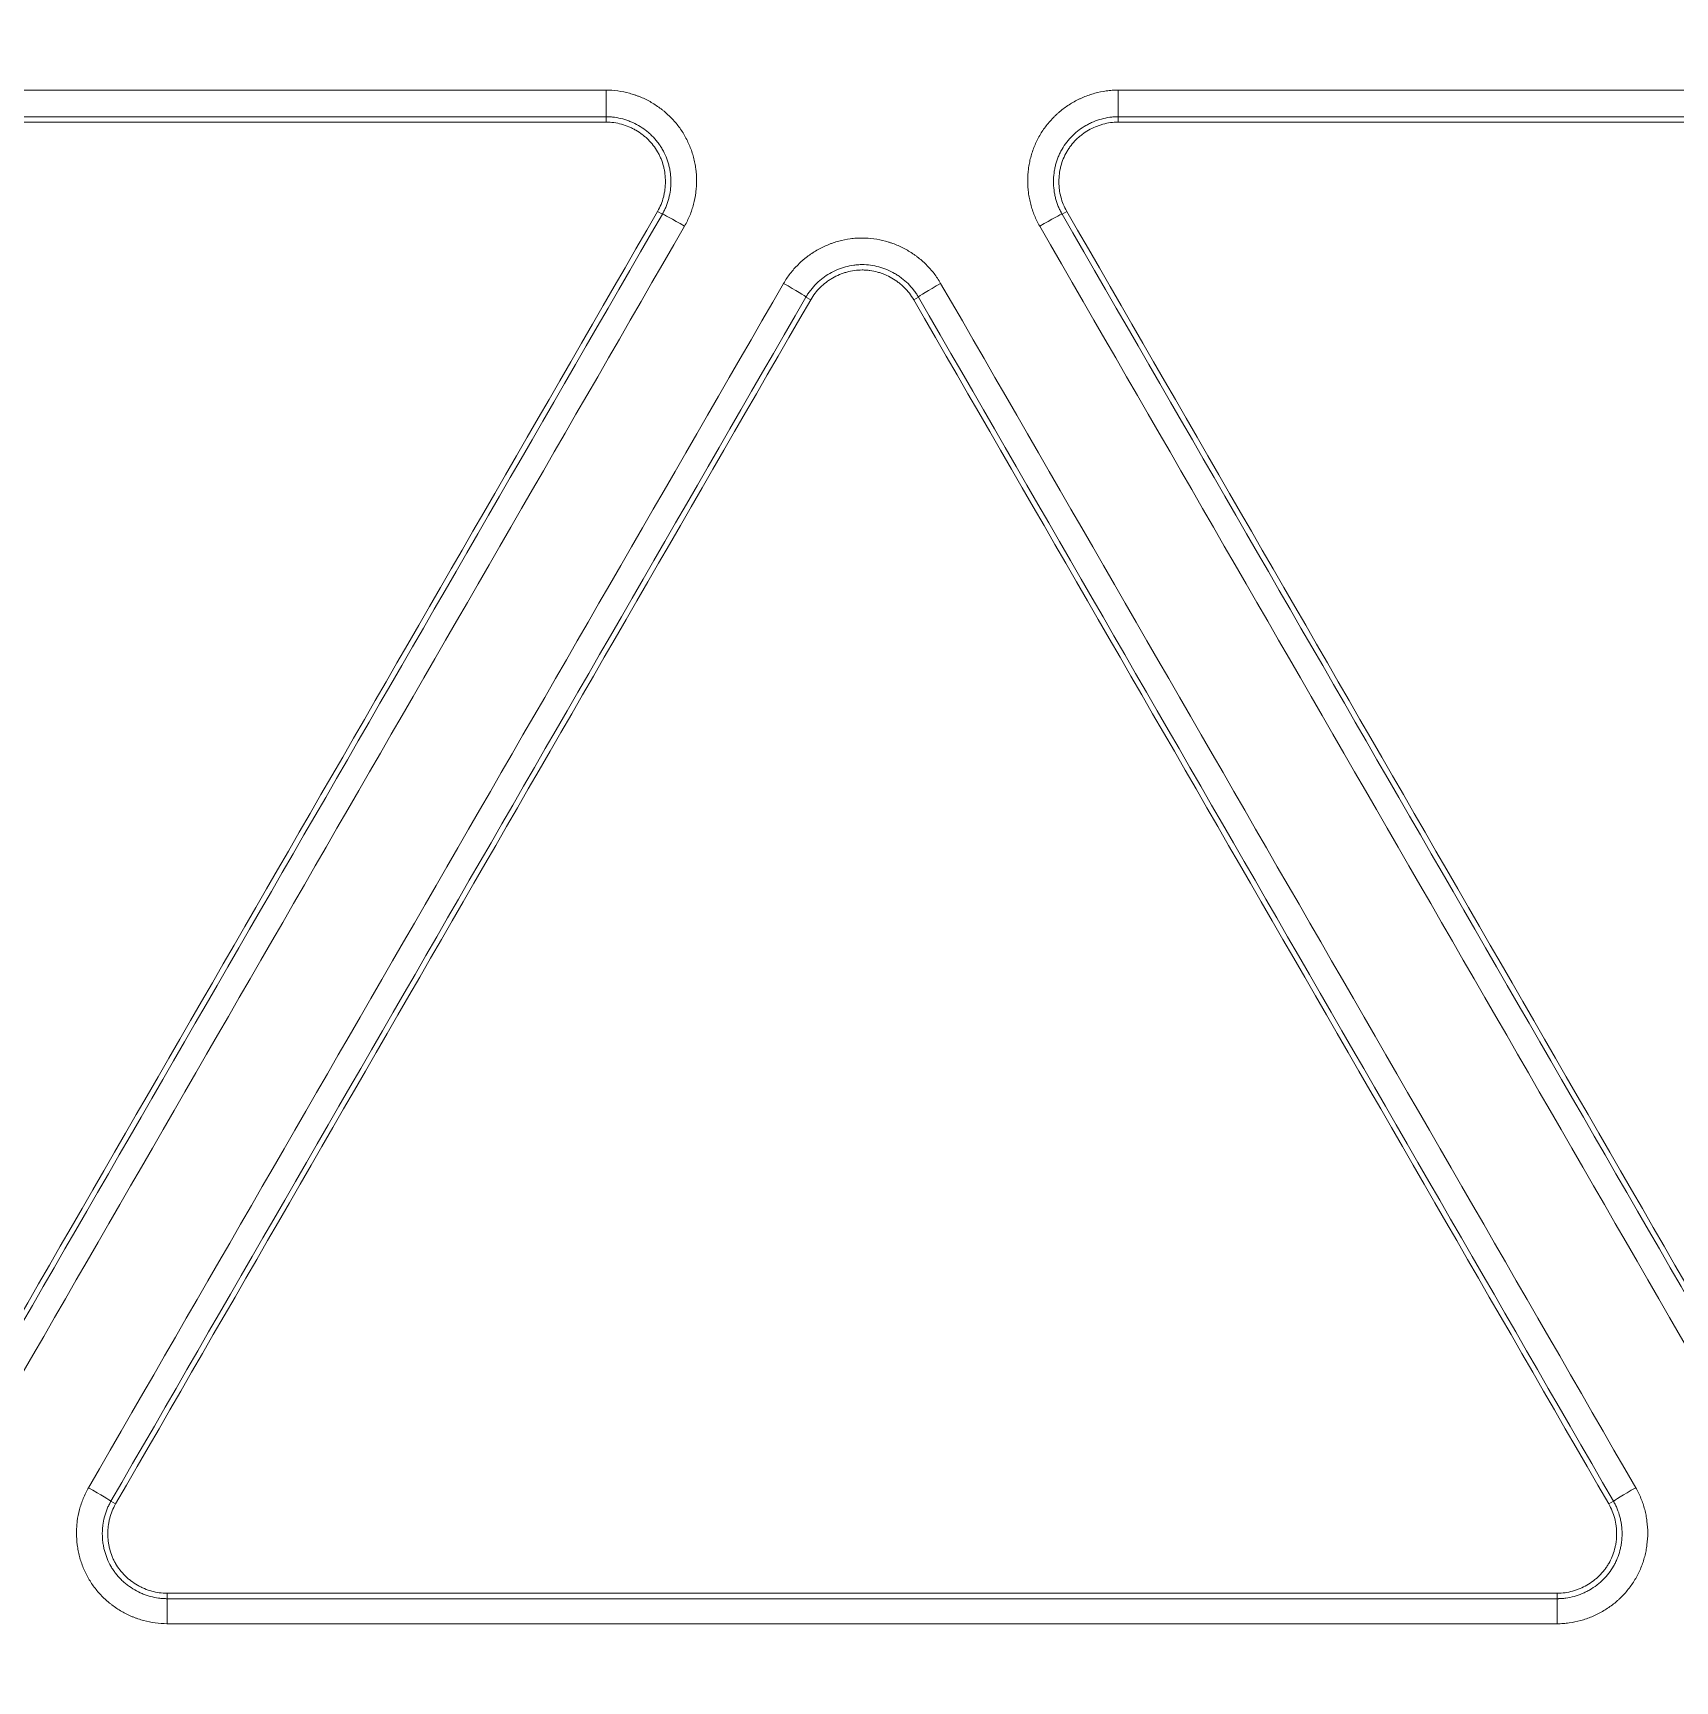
# Model space of a CAD drawing. Header units: inches. Extents: x 405346 to 489838, y -25612 to 14934.
# Drawn here: x 462744.48 to 462774.69, y 4472.98 to 4503.29 of the extents above; entities that cross this region are included whole.
import ezdxf

# ---------------------------------------------------------------- set-up
doc = ezdxf.new("R2010")
doc.units = ezdxf.units.IN
doc.header["$LTSCALE"] = 200
doc.header["$MEASUREMENT"] = 0
doc.layers.add('SS-EQ', color=2, linetype='Continuous', lineweight=20)

# ---------------------------------------------------------------- blocks, each defined once
blk = doc.blocks.new('4way무풍')
at = {"layer": 'SS-EQ'}
for p, q in [((-39.708, 180.223), (-39.708, 180.322)), ((-30.286, 180.322), (-30.286, 180.223)), ((-38.673, 178.531), (-38.76, 178.581)), ((-31.233, 178.581), (-31.32, 178.531)), ((-35.944, 176.956), (-36.031, 177.005)), ((-33.963, 177.005), (-34.049, 176.956)), ((-48.818, 154.857), (-48.732, 154.807)), ((-21.262, 154.807), (-21.175, 154.857)), ((-47.784, 153.166), (-47.784, 153.065)), ((-22.209, 153.065), (-22.209, 153.166))]:
    blk.add_line(p, q, dxfattribs=at)
for centre, major_axis, ratio, start_param, end_param in [((-39.708, 180.796), (0, -0.474), 0.002299, 4.680099, 6.248279), ((-30.286, 180.796), (0, 0.474), 0.001724, 1.538287, 3.106686), ((-38.263, 178.294), (-0.41, 0.237), 0.026489, 4.730304, 6.248266), ((-31.73, 178.294), (-0.41, -0.237), 0.028689, 3.176514, 4.697975), ((-36.441, 177.242), (-0.41, 0.237), 0.026421, 3.176511, 4.73016), ((-33.552, 177.242), (0.41, 0.237), 0.028569, 1.556609, 3.106672), ((-49.228, 155.093), (0.41, -0.237), 0.022186, 0.034915, 1.588072), ((-20.765, 155.093), (0.41, 0.237), 0.025645, 1.557806, 3.106675), ((-47.784, 152.592), (0, 0.474), 0.003852, 0.034907, 1.543254), ((-22.209, 152.592), (0, 0.474), 0.00173, 0.034907, 1.542466)]:
    blk.add_ellipse(centre, major_axis=major_axis, ratio=ratio, start_param=start_param, end_param=end_param, dxfattribs=at)
for points, knots in [([(-346.359, 0), (-346.359, 27.812), (-346.359, 55.623), (-346.359, 97.341), (-346.359, 111.247), (-346.359, 139.059), (-346.359, 152.964), (-346.359, 180.776), (-346.359, 194.682), (-346.359, 222.494), (-346.359, 236.4), (-346.358, 257.259), (-346.358, 264.212), (-346.359, 272.903), (-346.359, 274.641), (-346.359, 277.248), (-346.359, 278.117), (-346.358, 279.856), (-346.358, 280.725), (-346.358, 282.028), (-346.358, 282.463), (-346.358, 283.332), (-346.359, 283.767), (-346.359, 284.419), (-346.359, 284.636), (-346.359, 285.07), (-346.358, 285.288), (-346.355, 285.722), (-346.353, 285.939), (-346.345, 286.374), (-346.34, 286.591), (-346.322, 287.243), (-346.305, 287.677), (-346.262, 288.546), (-346.235, 288.98), (-346.174, 289.848), (-346.138, 290.283), (-346.078, 290.934), (-346.057, 291.151), (-346.012, 291.584), (-345.894, 292.666), (-345.748, 293.74), (-345.479, 295.449), (-345.327, 296.299), (-344.817, 298.834), (-344.407, 300.504), (-343.687, 302.982), (-343.172, 304.624), (-342.294, 307.059), (-341.638, 308.662), (-341.119, 309.858), (-340.941, 310.255), (-340.713, 310.75), (-340.668, 310.849), (-340.576, 311.047), (-340.437, 311.342), (-339.919, 312.422), (-339.029, 314.158), (-338.177, 315.659), (-336.854, 317.88), (-335.912, 319.32), (-334.41, 321.417), (-333.378, 322.795), (-331.741, 324.8), (-330.589, 326.095), (-329.702, 327.05), (-329.403, 327.366), (-329.023, 327.757), (-328.947, 327.835), (-328.795, 327.991), (-328.566, 328.224), (-327.719, 329.07), (-326.303, 330.411), (-324.35, 332.11), (-322.332, 333.721), (-320.944, 334.737), (-319.535, 335.723), (-318.819, 336.202), (-317.367, 337.129), (-315.893, 338.027), (-314.376, 338.866), (-313.222, 339.472), (-312.835, 339.671), (-312.249, 339.962), (-312.054, 340.059), (-311.662, 340.249), (-309.896, 341.094), (-308.103, 341.848), (-305.68, 342.749), (-304.055, 343.315), (-302.408, 343.812), (-299.923, 344.505), (-298.245, 344.898), (-295.697, 345.381), (-294.842, 345.525), (-293.766, 345.682), (-293.551, 345.712), (-293.119, 345.77), (-292.903, 345.798), (-292.254, 345.879), (-291.821, 345.928), (-290.523, 346.062), (-289.657, 346.132), (-288.357, 346.21), (-287.924, 346.231), (-287.057, 346.265), (-286.624, 346.277), (-285.974, 346.288), (-285.757, 346.29), (-285.323, 346.293), (-285.107, 346.293), (-284.673, 346.294), (-284.456, 346.293), (-284.023, 346.293), (-283.806, 346.293), (-283.155, 346.292), (-282.722, 346.292), (-281.855, 346.292), (-281.421, 346.292), (-280.12, 346.293), (-279.253, 346.293), (-277.519, 346.294), (-276.652, 346.294), (-274.05, 346.294), (-272.316, 346.294), (-267.113, 346.293), (-263.645, 346.293), (-256.707, 346.293), (-253.239, 346.293), (-242.833, 346.293), (-235.896, 346.294), (-222.022, 346.294), (-215.084, 346.294), (-194.273, 346.294), (-180.398, 346.294), (-152.65, 346.294), (-138.775, 346.294), (-111.027, 346.294), (-97.152, 346.294), (-69.403, 346.294), (-55.529, 346.294), (-34.718, 346.294), (-27.78, 346.294), (-13.906, 346.294), (-6.969, 346.294), (-0.032, 346.294)], [0, 0, 0, 0, 0.125, 0.125, 0.1875, 0.1875, 0.25, 0.25, 0.3125, 0.3125, 0.375, 0.375, 0.40625, 0.40625, 0.414063, 0.414063, 0.417969, 0.417969, 0.421875, 0.421875, 0.423828, 0.423828, 0.425781, 0.425781, 0.426758, 0.426758, 0.427734, 0.427734, 0.428711, 0.428711, 0.429688, 0.429688, 0.431641, 0.431641, 0.433594, 0.433594, 0.435547, 0.435547, 0.436523, 0.436523, 0.4375, 0.441406, 0.441406, 0.445313, 0.445313, 0.453125, 0.453125, 0.457031, 0.460938, 0.464844, 0.464844, 0.466797, 0.466797, 0.467285, 0.467285, 0.467773, 0.46875, 0.472656, 0.476563, 0.476563, 0.484375, 0.484375, 0.488281, 0.492188, 0.496094, 0.496094, 0.498047, 0.498047, 0.498535, 0.498535, 0.499023, 0.5, 0.503906, 0.507813, 0.511719, 0.515625, 0.515625, 0.519531, 0.519531, 0.523438, 0.527344, 0.527344, 0.529297, 0.529297, 0.530273, 0.530273, 0.53125, 0.539063, 0.539063, 0.542969, 0.546875, 0.546875, 0.554688, 0.554688, 0.558594, 0.558594, 0.55957, 0.55957, 0.560547, 0.560547, 0.5625, 0.5625, 0.566406, 0.566406, 0.568359, 0.568359, 0.570313, 0.570313, 0.571289, 0.571289, 0.572266, 0.572266, 0.573242, 0.573242, 0.574219, 0.574219, 0.576172, 0.576172, 0.578125, 0.578125, 0.582031, 0.582031, 0.585938, 0.585938, 0.59375, 0.59375, 0.609375, 0.609375, 0.625, 0.625, 0.65625, 0.65625, 0.6875, 0.6875, 0.75, 0.75, 0.8125, 0.8125, 0.875, 0.875, 0.9375, 0.9375, 0.96875, 0.96875, 1, 1, 1, 1]), ([(-0.032, 345.099), (-6.961, 345.099), (-13.891, 345.099), (-27.749, 345.099), (-34.679, 345.098), (-55.467, 345.098), (-69.326, 345.098), (-97.044, 345.097), (-110.903, 345.097), (-138.621, 345.096), (-152.479, 345.095), (-180.197, 345.093), (-194.056, 345.092), (-214.845, 345.089), (-221.774, 345.088), (-235.633, 345.086), (-242.562, 345.085), (-256.421, 345.082), (-263.351, 345.08), (-272.012, 345.079), (-273.745, 345.079), (-276.343, 345.078), (-277.21, 345.078), (-278.942, 345.077), (-279.808, 345.077), (-281.107, 345.076), (-281.54, 345.076), (-282.407, 345.076), (-282.84, 345.076), (-283.706, 345.075), (-284.139, 345.075), (-284.789, 345.074), (-285.005, 345.073), (-285.438, 345.071), (-285.655, 345.069), (-286.304, 345.059), (-286.737, 345.048), (-287.602, 345.017), (-288.034, 344.996), (-289.33, 344.921), (-290.194, 344.852), (-291.488, 344.721), (-291.92, 344.673), (-292.566, 344.593), (-292.782, 344.565), (-293.212, 344.507), (-294.286, 344.357), (-295.351, 344.179), (-297.891, 343.698), (-299.563, 343.307), (-302.038, 342.614), (-303.678, 342.117), (-305.297, 341.55), (-307.709, 340.648), (-309.296, 339.975), (-311.056, 339.137), (-311.349, 338.996), (-311.641, 338.852), (-311.836, 338.756), (-311.933, 338.707), (-312.418, 338.463), (-312.803, 338.264), (-313.95, 337.656), (-314.704, 337.235), (-316.19, 336.364), (-316.921, 335.913), (-318.363, 334.982), (-319.073, 334.501), (-320.472, 333.511), (-321.848, 332.49), (-323.849, 330.871), (-325.784, 329.163), (-327.03, 327.964), (-327.795, 327.195), (-327.947, 327.04), (-328.25, 326.729), (-328.401, 326.572), (-328.849, 326.101), (-329.144, 325.784), (-330.019, 324.826), (-331.153, 323.527), (-332.763, 321.515), (-333.776, 320.132), (-334.759, 318.728), (-335.235, 318.015), (-336.157, 316.57), (-336.603, 315.837), (-337.465, 314.349), (-338.296, 312.841), (-339.065, 311.29), (-339.481, 310.406), (-339.527, 310.307), (-339.618, 310.11), (-339.754, 309.814), (-340.065, 309.122), (-340.322, 308.526), (-340.821, 307.33), (-341.451, 305.726), (-342.288, 303.29), (-342.776, 301.647), (-343.454, 299.168), (-343.836, 297.496), (-344.302, 294.959), (-344.439, 294.108), (-344.619, 292.825), (-344.701, 292.181), (-344.786, 291.427), (-344.82, 291.103), (-344.842, 290.887), (-344.852, 290.779), (-344.946, 289.806), (-345.01, 288.941), (-345.078, 287.644), (-345.096, 287.211), (-345.116, 286.563), (-345.122, 286.346), (-345.13, 285.914), (-345.133, 285.698), (-345.138, 285.265), (-345.139, 285.049), (-345.14, 284.616), (-345.14, 284.4), (-345.141, 283.751), (-345.141, 283.319), (-345.141, 282.67), (-345.141, 282.453), (-345.141, 282.021), (-345.141, 281.805), (-345.142, 281.156), (-345.142, 280.723), (-345.142, 279.426), (-345.143, 278.561), (-345.144, 276.83), (-345.144, 275.965), (-345.145, 273.37), (-345.145, 271.64), (-345.146, 262.989), (-345.147, 256.068), (-345.152, 235.306), (-345.154, 221.464), (-345.157, 193.781), (-345.158, 179.94), (-345.16, 152.257), (-345.161, 138.415), (-345.162, 110.732), (-345.163, 69.207), (-345.164, 27.683), (-345.164, 0)], [0, 0, 0, 0, 0.03125, 0.03125, 0.0625, 0.0625, 0.125, 0.125, 0.1875, 0.1875, 0.25, 0.25, 0.3125, 0.3125, 0.34375, 0.34375, 0.375, 0.375, 0.40625, 0.40625, 0.414063, 0.414063, 0.417969, 0.417969, 0.421875, 0.421875, 0.423828, 0.423828, 0.425781, 0.425781, 0.427734, 0.427734, 0.428711, 0.428711, 0.429688, 0.429688, 0.431641, 0.431641, 0.433594, 0.433594, 0.4375, 0.4375, 0.439453, 0.439453, 0.44043, 0.44043, 0.441406, 0.445313, 0.445313, 0.453125, 0.453125, 0.457031, 0.460938, 0.460938, 0.46875, 0.46875, 0.469727, 0.470215, 0.470215, 0.470703, 0.470703, 0.472656, 0.472656, 0.476563, 0.476563, 0.480469, 0.480469, 0.484375, 0.484375, 0.488281, 0.492188, 0.496094, 0.5, 0.5, 0.500977, 0.500977, 0.501953, 0.501953, 0.503906, 0.503906, 0.507813, 0.511719, 0.515625, 0.515625, 0.519531, 0.519531, 0.523438, 0.523438, 0.527344, 0.53125, 0.53125, 0.531738, 0.531738, 0.532227, 0.533203, 0.535156, 0.535156, 0.539063, 0.542969, 0.546875, 0.546875, 0.554688, 0.554688, 0.558594, 0.558594, 0.560547, 0.561523, 0.562012, 0.562012, 0.5625, 0.5625, 0.566406, 0.566406, 0.568359, 0.568359, 0.569336, 0.569336, 0.570313, 0.570313, 0.571289, 0.571289, 0.572266, 0.572266, 0.574219, 0.574219, 0.575195, 0.575195, 0.576172, 0.576172, 0.578125, 0.578125, 0.582031, 0.582031, 0.585938, 0.585938, 0.59375, 0.59375, 0.625, 0.625, 0.6875, 0.6875, 0.75, 0.75, 0.8125, 0.8125, 0.875, 1, 1, 1, 1]), ([(-39.709, 180.811), (-39.635, 180.811), (-39.563, 180.806), (-39.419, 180.786), (-39.348, 180.772), (-39.243, 180.743), (-39.208, 180.733), (-39.156, 180.715), (-39.139, 180.709), (-39.105, 180.696), (-39.088, 180.689), (-39.004, 180.654), (-38.874, 180.589), (-38.753, 180.509), (-38.68, 180.453), (-38.666, 180.442), (-38.637, 180.419), (-38.596, 180.384), (-38.556, 180.347), (-38.479, 180.27), (-38.431, 180.216), (-38.364, 180.13), (-38.343, 180.1), (-38.302, 180.04), (-38.283, 180.008), (-38.228, 179.914), (-38.164, 179.783), (-38.118, 179.646), (-38.095, 179.558), (-38.09, 179.54), (-38.082, 179.504), (-38.078, 179.486), (-38.068, 179.433), (-38.062, 179.397), (-38.048, 179.289), (-38.044, 179.216), (-38.044, 179.108), (-38.045, 179.053), (-38.05, 178.999), (-38.053, 178.962), (-38.055, 178.944), (-38.067, 178.853), (-38.095, 178.711), (-38.14, 178.573), (-38.182, 178.472), (-38.197, 178.439), (-38.229, 178.373), (-38.246, 178.341), (-38.264, 178.309)], [0, 0, 0, 0, 0.0625, 0.0625, 0.125, 0.125, 0.15625, 0.15625, 0.171875, 0.171875, 0.1875, 0.1875, 0.25, 0.3125, 0.3125, 0.328125, 0.328125, 0.34375, 0.375, 0.375, 0.4375, 0.4375, 0.46875, 0.46875, 0.5, 0.5, 0.5625, 0.625, 0.625, 0.640625, 0.640625, 0.65625, 0.65625, 0.6875, 0.6875, 0.75, 0.75, 0.78125, 0.796875, 0.796875, 0.8125, 0.8125, 0.875, 0.9375, 0.9375, 0.96875, 0.96875, 1, 1, 1, 1]), ([(-31.731, 178.309), (-31.768, 178.373), (-31.8, 178.438), (-31.855, 178.572), (-31.878, 178.641), (-31.905, 178.746), (-31.914, 178.781), (-31.924, 178.835), (-31.927, 178.853), (-31.933, 178.889), (-31.936, 178.908), (-31.947, 178.998), (-31.957, 179.142), (-31.948, 179.287), (-31.936, 179.378), (-31.933, 179.396), (-31.927, 179.432), (-31.924, 179.45), (-31.914, 179.504), (-31.906, 179.539), (-31.878, 179.644), (-31.855, 179.713), (-31.814, 179.814), (-31.799, 179.847), (-31.767, 179.912), (-31.749, 179.945), (-31.695, 180.04), (-31.614, 180.16), (-31.518, 180.269), (-31.453, 180.333), (-31.44, 180.346), (-31.413, 180.371), (-31.4, 180.383), (-31.358, 180.419), (-31.33, 180.442), (-31.243, 180.508), (-31.183, 180.548), (-31.089, 180.603), (-31.041, 180.628), (-30.991, 180.652), (-30.958, 180.667), (-30.941, 180.675), (-30.857, 180.71), (-30.719, 180.757), (-30.578, 180.786), (-30.47, 180.801), (-30.433, 180.805), (-30.36, 180.81), (-30.323, 180.811), (-30.287, 180.811)], [0, 0, 0, 0, 0.0625, 0.0625, 0.125, 0.125, 0.15625, 0.15625, 0.171875, 0.171875, 0.1875, 0.1875, 0.25, 0.3125, 0.3125, 0.328125, 0.328125, 0.34375, 0.34375, 0.375, 0.375, 0.4375, 0.4375, 0.46875, 0.46875, 0.5, 0.5, 0.5625, 0.625, 0.625, 0.640625, 0.640625, 0.65625, 0.65625, 0.6875, 0.6875, 0.75, 0.75, 0.78125, 0.796875, 0.796875, 0.8125, 0.8125, 0.875, 0.9375, 0.9375, 0.96875, 0.96875, 1, 1, 1, 1]), ([(-30.287, 180.811), (-26.024, 180.811), (-21.761, 180.811), (-15.368, 180.811), (-13.236, 180.811), (-8.974, 180.811), (-6.842, 180.811), (-4.711, 180.811)], [0, 0, 0, 0, 0.5, 0.5, 0.75, 0.75, 1, 1, 1, 1]), ([(-38.673, 178.531), (-38.672, 178.534), (-38.67, 178.537), (-38.667, 178.542), (-38.662, 178.551), (-38.657, 178.56), (-38.648, 178.577), (-38.642, 178.589), (-38.625, 178.624), (-38.614, 178.648), (-38.585, 178.72), (-38.552, 178.819), (-38.532, 178.921), (-38.524, 178.986), (-38.523, 178.999), (-38.52, 179.025), (-38.519, 179.038), (-38.517, 179.077), (-38.516, 179.103), (-38.516, 179.181), (-38.519, 179.232), (-38.529, 179.31), (-38.533, 179.335), (-38.543, 179.387), (-38.549, 179.412), (-38.569, 179.488), (-38.602, 179.586), (-38.647, 179.68), (-38.687, 179.748), (-38.701, 179.77), (-38.73, 179.813), (-38.745, 179.834), (-38.793, 179.896), (-38.827, 179.935), (-38.882, 179.989), (-38.911, 180.016), (-38.941, 180.041), (-38.961, 180.058), (-38.972, 180.066), (-39.024, 180.105), (-39.11, 180.163), (-39.203, 180.209), (-39.275, 180.239), (-39.3, 180.249), (-39.349, 180.266), (-39.374, 180.273), (-39.45, 180.294), (-39.5, 180.304), (-39.577, 180.315), (-39.616, 180.319), (-39.662, 180.321), (-39.685, 180.322), (-39.695, 180.322), (-39.701, 180.322), (-39.704, 180.322), (-39.708, 180.322)], [0, 0, 0, 0, 0.003906, 0.003906, 0.007813, 0.015625, 0.015625, 0.03125, 0.03125, 0.0625, 0.0625, 0.125, 0.1875, 0.1875, 0.203125, 0.203125, 0.21875, 0.21875, 0.25, 0.25, 0.3125, 0.3125, 0.34375, 0.34375, 0.375, 0.375, 0.4375, 0.5, 0.5, 0.53125, 0.53125, 0.5625, 0.5625, 0.625, 0.625, 0.65625, 0.671875, 0.671875, 0.6875, 0.6875, 0.75, 0.8125, 0.8125, 0.84375, 0.84375, 0.875, 0.875, 0.9375, 0.9375, 0.96875, 0.984375, 0.992188, 0.996094, 0.996094, 1, 1, 1, 1]), ([(-39.708, 180.223), (-39.66, 180.223), (-39.611, 180.219), (-39.517, 180.206), (-39.424, 180.187), (-39.334, 180.156), (-39.278, 180.133), (-39.267, 180.128), (-39.246, 180.118), (-39.213, 180.103), (-39.182, 180.086), (-39.12, 180.05), (-39.08, 180.024), (-39.023, 179.98), (-39.005, 179.965), (-38.969, 179.934), (-38.951, 179.917), (-38.9, 179.867), (-38.837, 179.796), (-38.784, 179.717), (-38.748, 179.655), (-38.737, 179.633), (-38.716, 179.59), (-38.706, 179.569), (-38.679, 179.503), (-38.664, 179.458), (-38.646, 179.389), (-38.638, 179.354), (-38.632, 179.318), (-38.628, 179.295), (-38.626, 179.283), (-38.619, 179.223), (-38.613, 179.128), (-38.619, 179.033), (-38.628, 178.962), (-38.632, 178.938), (-38.641, 178.891), (-38.646, 178.868), (-38.664, 178.799), (-38.679, 178.754), (-38.715, 178.666), (-38.736, 178.623), (-38.76, 178.581)], [0, 0, 0, 0, 0.0625, 0.0625, 0.125, 0.1875, 0.1875, 0.203125, 0.203125, 0.21875, 0.25, 0.25, 0.3125, 0.3125, 0.34375, 0.34375, 0.375, 0.375, 0.4375, 0.5, 0.5, 0.53125, 0.53125, 0.5625, 0.5625, 0.625, 0.625, 0.65625, 0.671875, 0.671875, 0.6875, 0.6875, 0.75, 0.8125, 0.8125, 0.84375, 0.84375, 0.875, 0.875, 0.9375, 0.9375, 1, 1, 1, 1]), ([(-30.286, 180.322), (-30.289, 180.322), (-30.292, 180.322), (-30.299, 180.322), (-30.309, 180.322), (-30.319, 180.322), (-30.338, 180.321), (-30.351, 180.32), (-30.391, 180.317), (-30.417, 180.315), (-30.494, 180.304), (-30.596, 180.283), (-30.694, 180.249), (-30.754, 180.224), (-30.766, 180.218), (-30.79, 180.208), (-30.825, 180.191), (-30.86, 180.172), (-30.927, 180.133), (-30.97, 180.105), (-31.032, 180.057), (-31.053, 180.041), (-31.082, 180.015), (-31.092, 180.006), (-31.111, 179.988), (-31.121, 179.979), (-31.167, 179.934), (-31.202, 179.895), (-31.265, 179.813), (-31.294, 179.77), (-31.333, 179.702), (-31.346, 179.679), (-31.368, 179.632), (-31.379, 179.608), (-31.408, 179.536), (-31.425, 179.487), (-31.445, 179.412), (-31.453, 179.374), (-31.46, 179.335), (-31.464, 179.309), (-31.466, 179.296), (-31.474, 179.231), (-31.481, 179.128), (-31.474, 179.024), (-31.464, 178.947), (-31.46, 178.921), (-31.45, 178.869), (-31.445, 178.844), (-31.425, 178.768), (-31.408, 178.719), (-31.379, 178.647), (-31.363, 178.612), (-31.342, 178.571), (-31.331, 178.551), (-31.327, 178.542), (-31.323, 178.537), (-31.322, 178.534), (-31.32, 178.531)], [0, 0, 0, 0, 0.003906, 0.003906, 0.007813, 0.015625, 0.015625, 0.03125, 0.03125, 0.0625, 0.0625, 0.125, 0.1875, 0.1875, 0.203125, 0.203125, 0.21875, 0.25, 0.25, 0.3125, 0.3125, 0.34375, 0.34375, 0.359375, 0.359375, 0.375, 0.375, 0.4375, 0.4375, 0.5, 0.5, 0.53125, 0.53125, 0.5625, 0.5625, 0.625, 0.625, 0.65625, 0.671875, 0.671875, 0.6875, 0.6875, 0.75, 0.8125, 0.8125, 0.84375, 0.84375, 0.875, 0.875, 0.9375, 0.9375, 0.96875, 0.984375, 0.992187, 0.996094, 0.996094, 1, 1, 1, 1]), ([(-31.233, 178.581), (-31.258, 178.623), (-31.279, 178.666), (-31.315, 178.755), (-31.345, 178.845), (-31.363, 178.938), (-31.372, 179.01), (-31.374, 179.034), (-31.377, 179.081), (-31.378, 179.105), (-31.378, 179.176), (-31.375, 179.224), (-31.366, 179.295), (-31.362, 179.318), (-31.353, 179.365), (-31.348, 179.389), (-31.329, 179.458), (-31.299, 179.548), (-31.258, 179.634), (-31.222, 179.696), (-31.209, 179.717), (-31.182, 179.756), (-31.168, 179.776), (-31.124, 179.832), (-31.093, 179.867), (-31.042, 179.918), (-31.016, 179.942), (-30.988, 179.965), (-30.97, 179.98), (-30.96, 179.988), (-30.913, 180.024), (-30.833, 180.077), (-30.748, 180.119), (-30.682, 180.147), (-30.659, 180.155), (-30.614, 180.171), (-30.591, 180.178), (-30.522, 180.197), (-30.476, 180.207), (-30.382, 180.219), (-30.334, 180.223), (-30.286, 180.223)], [0, 0, 0, 0, 0.0625, 0.0625, 0.125, 0.1875, 0.1875, 0.21875, 0.21875, 0.25, 0.25, 0.3125, 0.3125, 0.34375, 0.34375, 0.375, 0.375, 0.4375, 0.5, 0.5, 0.53125, 0.53125, 0.5625, 0.5625, 0.625, 0.625, 0.65625, 0.671875, 0.671875, 0.6875, 0.6875, 0.75, 0.8125, 0.8125, 0.84375, 0.84375, 0.875, 0.875, 0.9375, 0.9375, 1, 1, 1, 1]), ([(-4.711, 180.322), (-6.842, 180.322), (-8.973, 180.322), (-13.236, 180.322), (-15.367, 180.322), (-21.761, 180.322), (-26.023, 180.322), (-30.286, 180.322)], [0, 0, 0, 0, 0.25, 0.25, 0.5, 0.5, 1, 1, 1, 1]), ([(-4.711, 180.223), (-6.842, 180.223), (-8.973, 180.223), (-13.236, 180.223), (-15.367, 180.223), (-21.761, 180.223), (-26.023, 180.223), (-30.286, 180.223)], [0, 0, 0, 0, 0.25, 0.25, 0.5, 0.5, 1, 1, 1, 1]), ([(-36.442, 177.257), (-36.405, 177.32), (-36.365, 177.381), (-36.276, 177.495), (-36.228, 177.55), (-36.151, 177.626), (-36.124, 177.651), (-36.083, 177.687), (-36.069, 177.699), (-36.041, 177.722), (-36.026, 177.734), (-35.954, 177.789), (-35.833, 177.869), (-35.703, 177.934), (-35.619, 177.969), (-35.602, 177.976), (-35.567, 177.989), (-35.55, 177.995), (-35.498, 178.013), (-35.464, 178.023), (-35.359, 178.052), (-35.288, 178.066), (-35.18, 178.081), (-35.144, 178.085), (-35.071, 178.09), (-35.034, 178.091), (-34.925, 178.091), (-34.78, 178.081), (-34.638, 178.052), (-34.55, 178.028), (-34.533, 178.023), (-34.498, 178.012), (-34.48, 178.007), (-34.428, 177.989), (-34.394, 177.976), (-34.294, 177.934), (-34.229, 177.902), (-34.134, 177.847), (-34.088, 177.819), (-34.043, 177.788), (-34.013, 177.766), (-33.998, 177.756), (-33.926, 177.7), (-33.816, 177.605), (-33.72, 177.496), (-33.653, 177.41), (-33.632, 177.381), (-33.591, 177.32), (-33.572, 177.289), (-33.553, 177.257)], [0, 0, 0, 0, 0.0625, 0.0625, 0.125, 0.125, 0.15625, 0.15625, 0.171875, 0.171875, 0.1875, 0.1875, 0.25, 0.3125, 0.3125, 0.328125, 0.328125, 0.34375, 0.34375, 0.375, 0.375, 0.4375, 0.4375, 0.46875, 0.46875, 0.5, 0.5, 0.5625, 0.625, 0.625, 0.640625, 0.640625, 0.65625, 0.65625, 0.6875, 0.6875, 0.75, 0.75, 0.78125, 0.796875, 0.796875, 0.8125, 0.8125, 0.875, 0.9375, 0.9375, 0.96875, 0.96875, 1, 1, 1, 1]), ([(-33.963, 177.005), (-33.964, 177.008), (-33.966, 177.011), (-33.969, 177.017), (-33.974, 177.025), (-33.98, 177.034), (-33.99, 177.05), (-33.997, 177.061), (-34.019, 177.094), (-34.034, 177.115), (-34.082, 177.177), (-34.151, 177.254), (-34.23, 177.322), (-34.282, 177.362), (-34.292, 177.369), (-34.314, 177.385), (-34.346, 177.407), (-34.379, 177.427), (-34.447, 177.466), (-34.493, 177.489), (-34.565, 177.519), (-34.589, 177.529), (-34.639, 177.546), (-34.664, 177.553), (-34.739, 177.574), (-34.79, 177.584), (-34.893, 177.598), (-34.945, 177.602), (-35.023, 177.602), (-35.049, 177.601), (-35.101, 177.598), (-35.127, 177.595), (-35.204, 177.584), (-35.255, 177.574), (-35.33, 177.553), (-35.367, 177.542), (-35.404, 177.529), (-35.429, 177.519), (-35.441, 177.514), (-35.501, 177.489), (-35.594, 177.443), (-35.681, 177.385), (-35.743, 177.338), (-35.763, 177.322), (-35.803, 177.287), (-35.822, 177.269), (-35.878, 177.215), (-35.912, 177.176), (-35.959, 177.114), (-35.982, 177.083), (-36.007, 177.045), (-36.019, 177.025), (-36.024, 177.017), (-36.027, 177.011), (-36.029, 177.008), (-36.031, 177.005)], [0, 0, 0, 0, 0.003906, 0.003906, 0.007812, 0.015625, 0.015625, 0.03125, 0.03125, 0.0625, 0.0625, 0.125, 0.1875, 0.1875, 0.203125, 0.203125, 0.21875, 0.25, 0.25, 0.3125, 0.3125, 0.34375, 0.34375, 0.375, 0.375, 0.4375, 0.4375, 0.5, 0.5, 0.53125, 0.53125, 0.5625, 0.5625, 0.625, 0.625, 0.65625, 0.671875, 0.671875, 0.6875, 0.6875, 0.75, 0.8125, 0.8125, 0.84375, 0.84375, 0.875, 0.875, 0.9375, 0.9375, 0.96875, 0.984375, 0.992188, 0.996094, 0.996094, 1, 1, 1, 1]), ([(-35.944, 176.956), (-35.92, 176.997), (-35.893, 177.037), (-35.835, 177.113), (-35.772, 177.184), (-35.7, 177.246), (-35.643, 177.29), (-35.623, 177.304), (-35.583, 177.33), (-35.563, 177.343), (-35.501, 177.378), (-35.459, 177.4), (-35.393, 177.427), (-35.37, 177.436), (-35.325, 177.451), (-35.302, 177.458), (-35.233, 177.477), (-35.14, 177.496), (-35.045, 177.503), (-34.973, 177.503), (-34.949, 177.502), (-34.901, 177.499), (-34.877, 177.496), (-34.806, 177.487), (-34.76, 177.477), (-34.691, 177.458), (-34.657, 177.448), (-34.623, 177.435), (-34.601, 177.427), (-34.59, 177.422), (-34.534, 177.399), (-34.449, 177.357), (-34.37, 177.304), (-34.313, 177.261), (-34.294, 177.245), (-34.258, 177.214), (-34.24, 177.198), (-34.189, 177.147), (-34.158, 177.112), (-34.1, 177.037), (-34.073, 176.997), (-34.049, 176.956)], [0, 0, 0, 0, 0.0625, 0.0625, 0.125, 0.1875, 0.1875, 0.21875, 0.21875, 0.25, 0.25, 0.3125, 0.3125, 0.34375, 0.34375, 0.375, 0.375, 0.4375, 0.5, 0.5, 0.53125, 0.53125, 0.5625, 0.5625, 0.625, 0.625, 0.65625, 0.671875, 0.671875, 0.6875, 0.6875, 0.75, 0.8125, 0.8125, 0.84375, 0.84375, 0.875, 0.875, 0.9375, 0.9375, 1, 1, 1, 1]), ([(-47.786, 152.605), (-47.859, 152.605), (-47.932, 152.61), (-48.075, 152.629), (-48.146, 152.644), (-48.252, 152.672), (-48.286, 152.683), (-48.338, 152.701), (-48.356, 152.707), (-48.39, 152.72), (-48.407, 152.727), (-48.491, 152.762), (-48.621, 152.826), (-48.742, 152.907), (-48.814, 152.962), (-48.829, 152.973), (-48.857, 152.997), (-48.899, 153.032), (-48.939, 153.069), (-49.016, 153.146), (-49.064, 153.2), (-49.131, 153.286), (-49.152, 153.315), (-49.193, 153.376), (-49.212, 153.407), (-49.267, 153.502), (-49.331, 153.632), (-49.377, 153.77), (-49.4, 153.858), (-49.404, 153.876), (-49.412, 153.911), (-49.416, 153.929), (-49.427, 153.983), (-49.432, 154.019), (-49.446, 154.127), (-49.451, 154.199), (-49.451, 154.308), (-49.449, 154.362), (-49.445, 154.417), (-49.442, 154.453), (-49.44, 154.472), (-49.428, 154.562), (-49.4, 154.705), (-49.354, 154.842), (-49.313, 154.943), (-49.298, 154.977), (-49.266, 155.042), (-49.249, 155.075), (-49.23, 155.107)], [0, 0, 0, 0, 0.0625, 0.0625, 0.125, 0.125, 0.15625, 0.15625, 0.171875, 0.171875, 0.1875, 0.1875, 0.25, 0.3125, 0.3125, 0.328125, 0.328125, 0.34375, 0.375, 0.375, 0.4375, 0.4375, 0.46875, 0.46875, 0.5, 0.5, 0.5625, 0.625, 0.625, 0.640625, 0.640625, 0.65625, 0.65625, 0.6875, 0.6875, 0.75, 0.75, 0.78125, 0.796875, 0.796875, 0.8125, 0.8125, 0.875, 0.9375, 0.9375, 0.96875, 0.96875, 1, 1, 1, 1]), ([(-20.766, 155.107), (-20.729, 155.043), (-20.697, 154.978), (-20.642, 154.844), (-20.619, 154.776), (-20.591, 154.67), (-20.583, 154.635), (-20.573, 154.581), (-20.569, 154.563), (-20.563, 154.527), (-20.561, 154.509), (-20.549, 154.418), (-20.54, 154.274), (-20.549, 154.129), (-20.561, 154.038), (-20.563, 154.02), (-20.569, 153.984), (-20.573, 153.966), (-20.583, 153.912), (-20.591, 153.877), (-20.619, 153.772), (-20.642, 153.703), (-20.683, 153.602), (-20.698, 153.569), (-20.73, 153.504), (-20.747, 153.471), (-20.802, 153.376), (-20.883, 153.256), (-20.979, 153.147), (-21.044, 153.083), (-21.057, 153.07), (-21.084, 153.045), (-21.097, 153.033), (-21.139, 152.997), (-21.167, 152.974), (-21.253, 152.908), (-21.314, 152.868), (-21.408, 152.813), (-21.456, 152.788), (-21.505, 152.764), (-21.539, 152.749), (-21.555, 152.741), (-21.64, 152.706), (-21.777, 152.659), (-21.919, 152.63), (-22.027, 152.615), (-22.063, 152.611), (-22.137, 152.606), (-22.173, 152.605), (-22.21, 152.605)], [0, 0, 0, 0, 0.0625, 0.0625, 0.125, 0.125, 0.15625, 0.15625, 0.171875, 0.171875, 0.1875, 0.1875, 0.25, 0.3125, 0.3125, 0.328125, 0.328125, 0.34375, 0.34375, 0.375, 0.375, 0.4375, 0.4375, 0.46875, 0.46875, 0.5, 0.5, 0.5625, 0.625, 0.625, 0.640625, 0.640625, 0.65625, 0.65625, 0.6875, 0.6875, 0.75, 0.75, 0.78125, 0.796875, 0.796875, 0.8125, 0.8125, 0.875, 0.9375, 0.9375, 0.96875, 0.96875, 1, 1, 1, 1]), ([(-48.818, 154.857), (-48.82, 154.854), (-48.821, 154.851), (-48.825, 154.846), (-48.829, 154.837), (-48.834, 154.828), (-48.843, 154.811), (-48.849, 154.799), (-48.867, 154.764), (-48.877, 154.74), (-48.907, 154.668), (-48.939, 154.569), (-48.959, 154.467), (-48.967, 154.402), (-48.969, 154.389), (-48.971, 154.363), (-48.972, 154.35), (-48.975, 154.311), (-48.976, 154.285), (-48.976, 154.207), (-48.972, 154.156), (-48.963, 154.078), (-48.958, 154.053), (-48.948, 154.001), (-48.943, 153.975), (-48.923, 153.9), (-48.906, 153.851), (-48.867, 153.755), (-48.845, 153.708), (-48.805, 153.64), (-48.791, 153.618), (-48.762, 153.574), (-48.747, 153.553), (-48.699, 153.492), (-48.665, 153.453), (-48.61, 153.398), (-48.581, 153.372), (-48.551, 153.346), (-48.531, 153.33), (-48.52, 153.322), (-48.468, 153.282), (-48.382, 153.225), (-48.289, 153.178), (-48.217, 153.148), (-48.192, 153.139), (-48.142, 153.122), (-48.118, 153.114), (-48.042, 153.093), (-47.991, 153.083), (-47.914, 153.072), (-47.876, 153.068), (-47.83, 153.066), (-47.807, 153.066), (-47.797, 153.065), (-47.791, 153.065), (-47.787, 153.065), (-47.784, 153.065)], [0, 0, 0, 0, 0.003906, 0.003906, 0.007812, 0.015625, 0.015625, 0.03125, 0.03125, 0.0625, 0.0625, 0.125, 0.1875, 0.1875, 0.203125, 0.203125, 0.21875, 0.21875, 0.25, 0.25, 0.3125, 0.3125, 0.34375, 0.34375, 0.375, 0.375, 0.4375, 0.4375, 0.5, 0.5, 0.53125, 0.53125, 0.5625, 0.5625, 0.625, 0.625, 0.65625, 0.671875, 0.671875, 0.6875, 0.6875, 0.75, 0.8125, 0.8125, 0.84375, 0.84375, 0.875, 0.875, 0.9375, 0.9375, 0.96875, 0.984375, 0.992188, 0.996094, 0.996094, 1, 1, 1, 1]), ([(-47.784, 153.166), (-47.832, 153.166), (-47.881, 153.169), (-47.975, 153.182), (-48.068, 153.201), (-48.158, 153.232), (-48.213, 153.255), (-48.224, 153.26), (-48.246, 153.27), (-48.279, 153.286), (-48.31, 153.303), (-48.372, 153.338), (-48.412, 153.365), (-48.468, 153.408), (-48.487, 153.423), (-48.523, 153.455), (-48.541, 153.471), (-48.592, 153.521), (-48.655, 153.593), (-48.708, 153.672), (-48.744, 153.734), (-48.755, 153.755), (-48.776, 153.798), (-48.786, 153.82), (-48.813, 153.886), (-48.828, 153.931), (-48.846, 154), (-48.854, 154.035), (-48.86, 154.07), (-48.864, 154.094), (-48.866, 154.106), (-48.873, 154.165), (-48.879, 154.26), (-48.873, 154.355), (-48.864, 154.426), (-48.86, 154.45), (-48.851, 154.497), (-48.846, 154.521), (-48.828, 154.59), (-48.813, 154.635), (-48.777, 154.723), (-48.756, 154.766), (-48.732, 154.807)], [0, 0, 0, 0, 0.0625, 0.0625, 0.125, 0.1875, 0.1875, 0.203125, 0.203125, 0.21875, 0.25, 0.25, 0.3125, 0.3125, 0.34375, 0.34375, 0.375, 0.375, 0.4375, 0.5, 0.5, 0.53125, 0.53125, 0.5625, 0.5625, 0.625, 0.625, 0.65625, 0.671875, 0.671875, 0.6875, 0.6875, 0.75, 0.8125, 0.8125, 0.84375, 0.84375, 0.875, 0.875, 0.9375, 0.9375, 1, 1, 1, 1]), ([(-22.209, 153.065), (-22.206, 153.065), (-22.203, 153.065), (-22.196, 153.065), (-22.186, 153.066), (-22.176, 153.066), (-22.157, 153.066), (-22.144, 153.067), (-22.104, 153.07), (-22.078, 153.073), (-22.001, 153.083), (-21.899, 153.104), (-21.801, 153.138), (-21.741, 153.164), (-21.729, 153.169), (-21.705, 153.18), (-21.669, 153.197), (-21.635, 153.215), (-21.568, 153.254), (-21.524, 153.283), (-21.462, 153.33), (-21.442, 153.347), (-21.403, 153.381), (-21.383, 153.399), (-21.328, 153.454), (-21.293, 153.493), (-21.23, 153.575), (-21.201, 153.618), (-21.162, 153.686), (-21.149, 153.709), (-21.126, 153.756), (-21.116, 153.78), (-21.086, 153.852), (-21.07, 153.901), (-21.05, 153.976), (-21.042, 154.014), (-21.035, 154.053), (-21.031, 154.079), (-21.029, 154.092), (-21.021, 154.157), (-21.014, 154.26), (-21.021, 154.364), (-21.031, 154.441), (-21.035, 154.467), (-21.045, 154.519), (-21.051, 154.544), (-21.07, 154.62), (-21.087, 154.669), (-21.116, 154.741), (-21.132, 154.776), (-21.153, 154.817), (-21.164, 154.837), (-21.169, 154.846), (-21.172, 154.851), (-21.174, 154.854), (-21.175, 154.857)], [0, 0, 0, 0, 0.003906, 0.003906, 0.007812, 0.015625, 0.015625, 0.03125, 0.03125, 0.0625, 0.0625, 0.125, 0.1875, 0.1875, 0.203125, 0.203125, 0.21875, 0.25, 0.25, 0.3125, 0.3125, 0.34375, 0.34375, 0.375, 0.375, 0.4375, 0.4375, 0.5, 0.5, 0.53125, 0.53125, 0.5625, 0.5625, 0.625, 0.625, 0.65625, 0.671875, 0.671875, 0.6875, 0.6875, 0.75, 0.8125, 0.8125, 0.84375, 0.84375, 0.875, 0.875, 0.9375, 0.9375, 0.96875, 0.984375, 0.992188, 0.996094, 0.996094, 1, 1, 1, 1]), ([(-21.262, 154.807), (-21.238, 154.766), (-21.216, 154.722), (-21.18, 154.634), (-21.15, 154.544), (-21.132, 154.45), (-21.123, 154.379), (-21.121, 154.355), (-21.118, 154.307), (-21.117, 154.283), (-21.117, 154.212), (-21.12, 154.165), (-21.129, 154.094), (-21.133, 154.07), (-21.142, 154.023), (-21.148, 154), (-21.166, 153.93), (-21.196, 153.84), (-21.238, 153.755), (-21.274, 153.692), (-21.286, 153.672), (-21.313, 153.632), (-21.327, 153.613), (-21.371, 153.556), (-21.402, 153.521), (-21.453, 153.471), (-21.479, 153.447), (-21.507, 153.424), (-21.525, 153.408), (-21.535, 153.401), (-21.583, 153.365), (-21.662, 153.312), (-21.747, 153.27), (-21.813, 153.242), (-21.836, 153.233), (-21.881, 153.218), (-21.904, 153.21), (-21.973, 153.192), (-22.019, 153.182), (-22.114, 153.169), (-22.161, 153.166), (-22.209, 153.166)], [0, 0, 0, 0, 0.0625, 0.0625, 0.125, 0.1875, 0.1875, 0.21875, 0.21875, 0.25, 0.25, 0.3125, 0.3125, 0.34375, 0.34375, 0.375, 0.375, 0.4375, 0.5, 0.5, 0.53125, 0.53125, 0.5625, 0.5625, 0.625, 0.625, 0.65625, 0.671875, 0.671875, 0.6875, 0.6875, 0.75, 0.8125, 0.8125, 0.84375, 0.84375, 0.875, 0.875, 0.9375, 0.9375, 1, 1, 1, 1]), ([(-47.784, 153.166), (-43.522, 153.166), (-39.259, 153.166), (-30.734, 153.166), (-26.472, 153.166), (-22.209, 153.166)], [0, 0, 0, 0, 0.5, 0.5, 1, 1, 1, 1]), ([(-47.784, 153.065), (-43.522, 153.065), (-39.259, 153.065), (-30.734, 153.065), (-26.472, 153.065), (-22.209, 153.065)], [0, 0, 0, 0, 0.5, 0.5, 1, 1, 1, 1]), ([(-22.21, 152.605), (-26.473, 152.605), (-30.735, 152.605), (-39.261, 152.605), (-43.523, 152.605), (-47.786, 152.605)], [0, 0, 0, 0, 0.5, 0.5, 1, 1, 1, 1])]:
    blk.add_open_spline(points, degree=3, knots=knots, dxfattribs=at)
for points in [[(-65.284, 180.81), (-56.759, 180.811), (-48.234, 180.811), (-39.709, 180.811)], [(-39.708, 180.322), (-48.233, 180.322), (-56.758, 180.322), (-65.283, 180.322)], [(-39.708, 180.223), (-48.233, 180.223), (-56.758, 180.223), (-65.283, 180.223)], [(-51.547, 156.433), (-47.285, 163.816), (-43.022, 171.199), (-38.76, 178.581)], [(-31.233, 178.581), (-26.971, 171.199), (-22.709, 163.816), (-18.446, 156.433)], [(-51.461, 156.383), (-47.198, 163.766), (-42.935, 171.149), (-38.673, 178.531)], [(-38.264, 178.309), (-42.527, 170.926), (-46.79, 163.543), (-51.053, 156.159)], [(-18.943, 156.159), (-23.206, 163.543), (-27.469, 170.926), (-31.731, 178.309)], [(-31.32, 178.531), (-27.058, 171.149), (-22.795, 163.766), (-18.533, 156.383)], [(-49.23, 155.107), (-44.967, 162.49), (-40.705, 169.874), (-36.442, 177.257)], [(-33.553, 177.257), (-29.291, 169.874), (-25.028, 162.491), (-20.766, 155.107)], [(-36.031, 177.005), (-40.293, 169.623), (-44.555, 162.24), (-48.818, 154.857)], [(-35.944, 176.956), (-40.207, 169.573), (-44.469, 162.19), (-48.732, 154.807)], [(-21.262, 154.807), (-25.524, 162.19), (-29.787, 169.573), (-34.049, 176.956)], [(-21.175, 154.857), (-25.438, 162.24), (-29.7, 169.623), (-33.963, 177.005)]]:
    blk.add_open_spline(points, degree=3, dxfattribs=at)

msp = doc.modelspace()

# ---------------------------------------------------------------- block references
msp.add_blockref('4way무풍', (462794.732, 4321.426))

doc.saveas('drawing.dxf')
